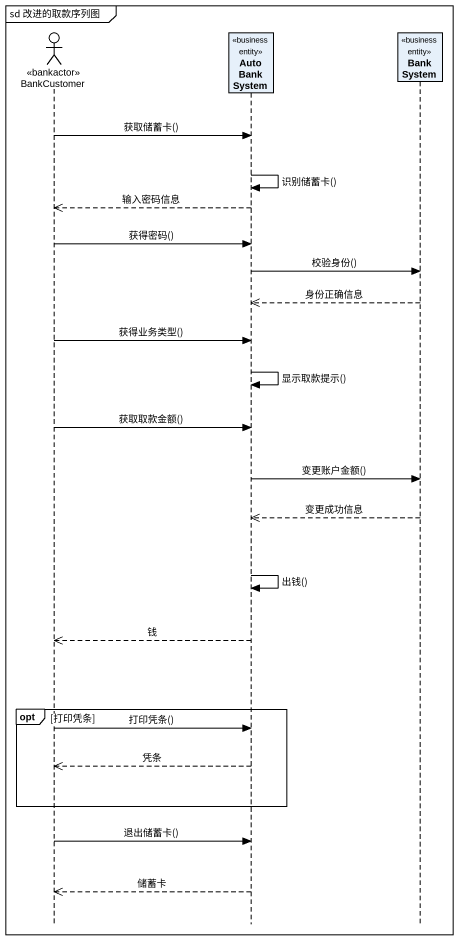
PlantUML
@startuml
mainframe sd 改进的取款序列图
hide footbox
actor BankCustomer <<bankactor>>
participant AutoBankSystem <<business entity>>
participant BankSystem <<business entity>>

BankCustomer -> AutoBankSystem : 获取储蓄卡()
AutoBankSystem -> AutoBankSystem : 识别储蓄卡()
AutoBankSystem -->> BankCustomer : 输入密码信息
BankCustomer -> AutoBankSystem : 获得密码()
AutoBankSystem -> BankSystem : 校验身份()
BankSystem -->> AutoBankSystem : 身份正确信息
BankCustomer -> AutoBankSystem : 获得业务类型()
AutoBankSystem -> AutoBankSystem : 显示取款提示()
BankCustomer -> AutoBankSystem : 获取取款金额()
AutoBankSystem -> BankSystem : 变更账户金额()
BankSystem -->> AutoBankSystem : 变更成功信息
AutoBankSystem -> AutoBankSystem : 出钱()
AutoBankSystem -->> BankCustomer : 钱
opt 打印凭条
  BankCustomer -> AutoBankSystem : 打印凭条()
  AutoBankSystem -->> BankCustomer : 凭条
end
BankCustomer -> AutoBankSystem : 退出储蓄卡()
AutoBankSystem -->> BankCustomer : 储蓄卡
@enduml
